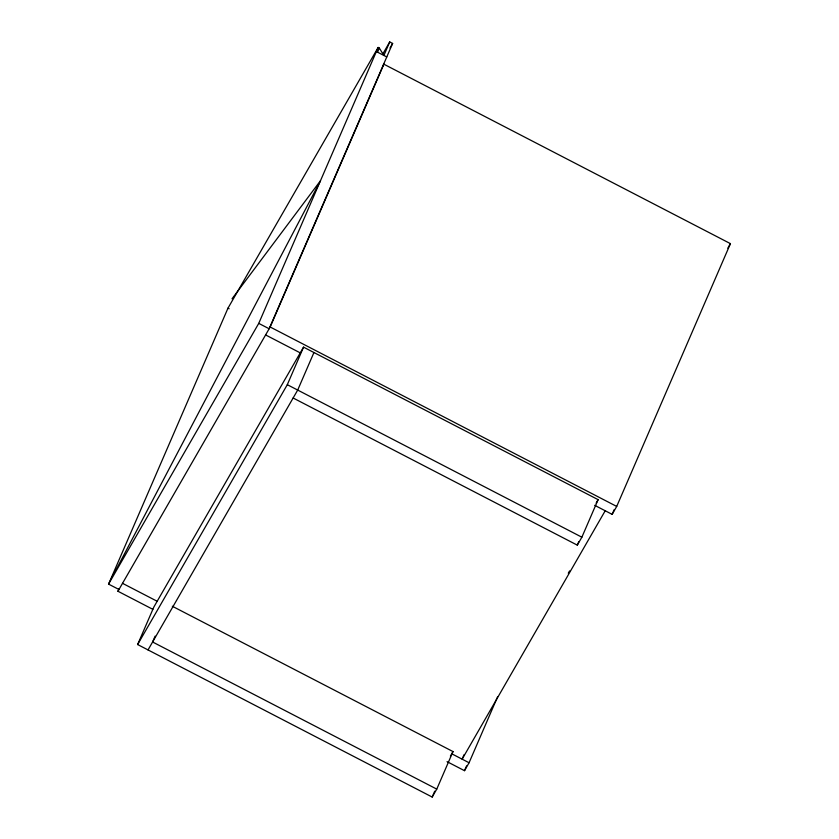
<?xml version="1.0" encoding="UTF-8"?>
<svg xmlns="http://www.w3.org/2000/svg" width="839" height="839" viewBox="0 0 839 839"><rect width="100%" height="100%" fill="white"/><g stroke="black" fill="none" stroke-linecap="round" stroke-linejoin="round"><path stroke-width="1.26" d="M378.158 47.445L258.748 323.382L269.151 328.762L392.621 43.45L389.726 41.95L383.884 55.468L379.312 48.043L378.158 47.445L227.977 308.175L108.567 584.112L118.97 589.492M152.845 609.324L117.953 591.254L118.991 588.852M377.529 52.175L379.312 48.043M117.953 591.254L270.168 327L383.884 64.204L730.433 243.635L616.707 506.431L612.145 514.359L594.694 505.319M172.32 606.251L453.008 751.576L436.762 789.121L432.19 797.05L137.627 644.541L153.873 606.996L303.55 347.147L598.113 499.656L581.867 537.201L577.295 545.13L293.136 398.001M155.131 636.13L152.593 641.992L436.762 789.121M137.627 644.541L287.305 384.692L303.55 347.147M313.943 352.527L297.698 390.072L148.031 649.921M432.19 797.05L434.728 791.187M464.082 754.66L462.132 759.169L605.213 510.762M447.051 761.655L464.502 770.684L466.578 765.881M464.502 770.684L469.064 762.756L497.621 696.758M577.295 545.13L578.826 541.606M612.145 514.359L614.221 509.556M382.542 54.42L389.726 41.95M390.009 47.98L392.621 43.45M382.584 66.47L383.884 64.204M258.748 323.382L108.567 584.112L320.488 180.721L232.036 298.789M727.822 248.166L730.433 243.635M450.396 756.107L453.008 751.576M596.151 503.054L598.113 499.656M568.286 573.194L569.587 570.929M376.375 51.578L386.769 56.958M270.168 327L616.707 506.431M227.977 308.175L229.131 308.773M265.596 334.929L300.488 352.999M287.305 384.692L581.867 537.201M122.515 583.325L157.407 601.395M451.623 753.726L469.064 762.756"/></g></svg>
